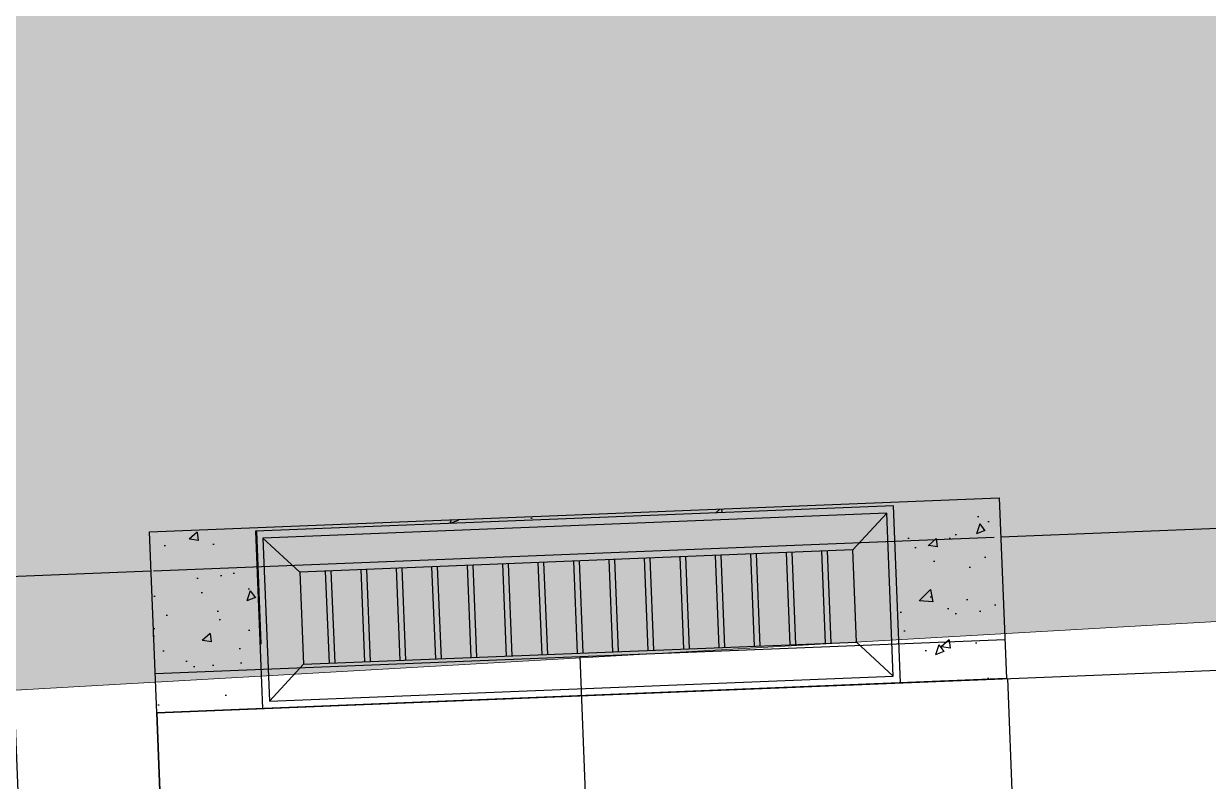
# Model space of a CAD drawing. Header units: millimetres. Extents: x -900937 to 446764, y -52814 to 307651.
# Drawn here: x 20307 to 21976, y 16595 to 17664 of the extents above; entities that cross this region are included whole.
import ezdxf

# ---------------------------------------------------------------- set-up
doc = ezdxf.new("R2010")
doc.units = ezdxf.units.MM
doc.header["$LTSCALE"] = 100
doc.header["$MEASUREMENT"] = 0
doc.linetypes.add('DASHED', pattern=[19.05, 12.7, -6.35])
doc.layers.add('0-HATCH', color=8, linetype='Continuous', lineweight=0)
doc.layers.add('MB- XLHN 20160810$0$1ST_ALIGSIDEWALK', color=5, linetype='Continuous', lineweight=18)
for name, color, linetype in [('4', 4, 'DASHED'), ('8', 8, 'Continuous'), ('CP2-CWS-DT-PJGN-00024$0$timtuyen', 1, 'Continuous')]:
    doc.layers.add(name, color=color, linetype=linetype)

# ---------------------------------------------------------------- blocks, each defined once
blk = doc.blocks.new('dfjghjk')
at = {"layer": '8', "ltscale": 3}
h = blk.add_hatch(dxfattribs=at)
h.set_pattern_fill('AR-CONC', color=256, scale=0.02, angle=-87.7565, style=0)
h.set_pattern_definition([(222.2435, (-147.08502, 236.73197), (0.01815644, -0.14285077), [0.015, -0.165]), (277.2435, (-147.08502, 236.73197), (-0.15140944, 0.02183987), [0.012, -0.132]), (171.7921, (-147.0835, 236.72006), (-0.1332529, -0.121011), [0.01274804, -0.14022842]), (226.0593, (-147.12499, 236.7304), (0.04143416, -0.2119887), [0.0225, -0.2475]), (175.6079, (-147.12154, 236.71273), (-0.1873565, -0.1944159), [0.01912206, -0.2103426]), (281.0593, (-147.12499, 236.7304), (-0.18735666, -0.19441575), [0.018, -0.198]), (251.2435, (-147.11421, 236.71081), (0.0851354, -0.11613769), [0.015, -0.165]), (306.2435, (-147.11421, 236.7108), (-0.14301386, -0.05430317), [0.012, -0.132]), (200.7921, (-147.10712, 236.70113), (-0.05787832, -0.1704409), [0.01274804, -0.14022842]), (234.7435, (-147.08502, 236.731966), (-0.066432534, -0.005036426), [0, -0.1304, 0, -0.134, 0, -0.1325]), (264.7435, (-147.08502, 236.731966), (-0.07676223, -0.05566154), [0, -0.0764, 0, -0.1274, 0, -0.0505]), (304.7435, (-147.086765, 236.77653), (0.00868696, -0.106506062), [0, -0.05, 0, -0.156, 0, -0.207]), (314.7435, (-147.08755, 236.79652), (-0.01543972, -0.11733158), [0, -0.065, 0, -0.1036, 0, -0.147])])
h.paths.add_polyline_path([(-82.4893, 258.7533), (-82.4971, 258.9526), (-82.4971, 258.9531), (-82.4993, 259.0082), (-81.8998, 259.0317), (-81.8996, 259.0266), (-82.3486, 259.009), (-82.3388, 258.7592)])
h.paths.add_polyline_path([(-81.4395, 258.7944), (-81.4493, 259.0442), (-81.8996, 259.0266), (-81.8998, 259.0317), (-81.3002, 259.0551), (-81.2902, 258.8003)])
at = {"layer": '4', "ltscale": 3}
for p, q in [((-82.4979, 259.0082), (-81.3002, 259.0551)), ((-81.3002, 259.0551), (-81.2902, 258.8003)), ((-81.4589, 259.0338), (-81.5069, 258.9819)), ((-82.488, 258.7533), (-82.4979, 259.0082)), ((-82.2863, 258.9514), (-82.3382, 258.9994)), ((-81.8426, 258.9688), (-81.8375, 258.8389)), ((-81.8006, 258.9704), (-81.7956, 258.8405)), ((-81.7927, 258.9707), (-81.7876, 258.8408)), ((-81.7507, 258.9724), (-81.7456, 258.8425)), ((-81.7427, 258.9727), (-81.7376, 258.8428)), ((-81.7007, 258.9743), (-81.6956, 258.8444)), ((-81.6927, 258.9746), (-81.6876, 258.8447)), ((-81.6508, 258.9763), (-81.6457, 258.8464)), ((-81.6428, 258.9766), (-81.6377, 258.8467)), ((-81.6008, 258.9782), (-81.5957, 258.8483)), ((-81.5928, 258.9786), (-81.5877, 258.8487)), ((-81.5508, 258.9802), (-81.5457, 258.8503)), ((-81.5428, 258.9805), (-81.5378, 258.8506)), ((-82.2503, 258.9528), (-82.2452, 258.8229)), ((-82.2423, 258.9531), (-82.2372, 258.8232)), ((-82.2003, 258.9548), (-82.1953, 258.8249)), ((-82.1923, 258.9551), (-82.1873, 258.8252)), ((-82.1504, 258.9567), (-82.1453, 258.8268)), ((-82.1424, 258.957), (-82.1373, 258.8271)), ((-82.1004, 258.9587), (-82.0953, 258.8288)), ((-82.0924, 258.959), (-82.0873, 258.8291)), ((-82.0505, 258.9606), (-82.0454, 258.8307)), ((-82.0425, 258.9609), (-82.0374, 258.831)), ((-82.0005, 258.9626), (-81.9954, 258.8327)), ((-81.9925, 258.9629), (-81.9874, 258.833)), ((-81.9505, 258.9645), (-81.9454, 258.8346)), ((-81.9425, 258.9649), (-81.9374, 258.835)), ((-81.9006, 258.9665), (-81.8955, 258.8366)), ((-81.8926, 258.9668), (-81.8875, 258.8369)), ((-81.8506, 258.9685), (-81.8455, 258.8386)), ((-81.5018, 258.852), (-81.4499, 258.804)), ((-82.2812, 258.8215), (-82.3292, 258.7696)), ((-81.2902, 258.8003), (-82.488, 258.7533)), ((-81.2902, 258.8003), (-82.488, 258.7533)), ((-82.488, 258.7533), (-82.4591, 258.7545)), ((-82.488, 258.7533), (-82.4471, 257.7108))]:
    blk.add_line(p, q, dxfattribs=at)
at = {"layer": '4', "ltscale": 1.5}
blk.add_line((-82.488, 258.7533), (-80.6893, 258.8238), dxfattribs=at)
at = {"layer": '4', "ltscale": 3}
for points in [[(-81.4493, 259.0442), (-82.3486, 259.009), (-82.3388, 258.7592), (-81.4395, 258.7944)], [(-81.4589, 259.0338), (-82.3382, 258.9994), (-82.3292, 258.7696), (-81.4499, 258.804)], [(-81.5069, 258.9819), (-82.2863, 258.9514), (-82.2812, 258.8215), (-81.5018, 258.852)]]:
    blk.add_lwpolyline(points, close=True, dxfattribs=at)
for points in [[(-81.2981, 259.0001), (-80.4973, 259.0315), (-80.4973, 259.0315)], [(-82.6216, 257.0568), (-82.6956, 258.9454), (-82.4958, 258.9532)]]:
    blk.add_lwpolyline(points, dxfattribs=at)
at = {"layer": '4', "ltscale": 1.5}
blk.add_lwpolyline([(-81.2889, 258.8003), (-81.2419, 257.6012), (-82.441, 257.5543), (-82.488, 258.7533)], close=True, dxfattribs=at)
at = {"layer": '8', "ltscale": 3}
blk.add_line((-82.3474, 259.009), (-82.3412, 258.85), dxfattribs=at)
at = {"layer": '8', "ltscale": 1.5}
blk.add_line((-81.8833, 258.6272), (-81.8913, 258.8318), dxfattribs=at)
for points in [[(-82.4926, 258.9533), (-81.3073, 258.9998)], [(-82.4901, 258.8084), (-81.2924, 258.8553)]]:
    blk.add_lwpolyline(points, dxfattribs=at)

msp = doc.modelspace()

# ---------------------------------------------------------------- hatches: boundary and pattern name
at = {"layer": '0-HATCH'}
h = msp.add_hatch(dxfattribs=at)
h.set_pattern_fill('ANGLE', color=256, scale=100, angle=-14.6984)
h.set_pattern_definition([(44.9883, (-68837.4, -83715.86), (-493.8133, 494.0148), [508, -190.5]), (134.9883, (-68837.4, -83715.86), (-494.0148, -493.8133), [508, -190.5])])
h.paths.add_polyline_path([(135495.9, 32000.9, -0.026195), (145868.7, 33430.8), (164800.9, 35036.4), (164378.4, 40018.6), (139833, 37936.9, -0.024954), (33664.9, 22491.6, -0.02489), (-73239.9, 17699.3), (-75274.1, 17035.2, 0.850603), (-74818.6, 14109.3), (-69323.2, 14072.7), (-26133.7, 14074.5), (34137, 17513.9, 0.023703)])

# ---------------------------------------------------------------- linework, layer by layer
at = {"layer": 'CP2-CWS-DT-PJGN-00024$0$timtuyen'}
msp.add_arc((-67892.2, 1093191.3, 0), 1145005.3, 223.3188578, 281.9329331, dxfattribs=at)
at = {"layer": 'MB- XLHN 20160810$0$1ST_ALIGSIDEWALK'}
msp.add_line((-26133.7, 14074.5, 0), (34137, 17513.9, 0), dxfattribs=at)

# ---------------------------------------------------------------- block references
at = {"xscale": 999.9999999999999, "yscale": 999.9999999999999, "zscale": 999.9999999999999, "rotation": 0.05812557092628745}
msp.add_blockref('dfjghjk', (103244.6, -241977.5, 0), dxfattribs=at)

doc.saveas('drawing.dxf')
